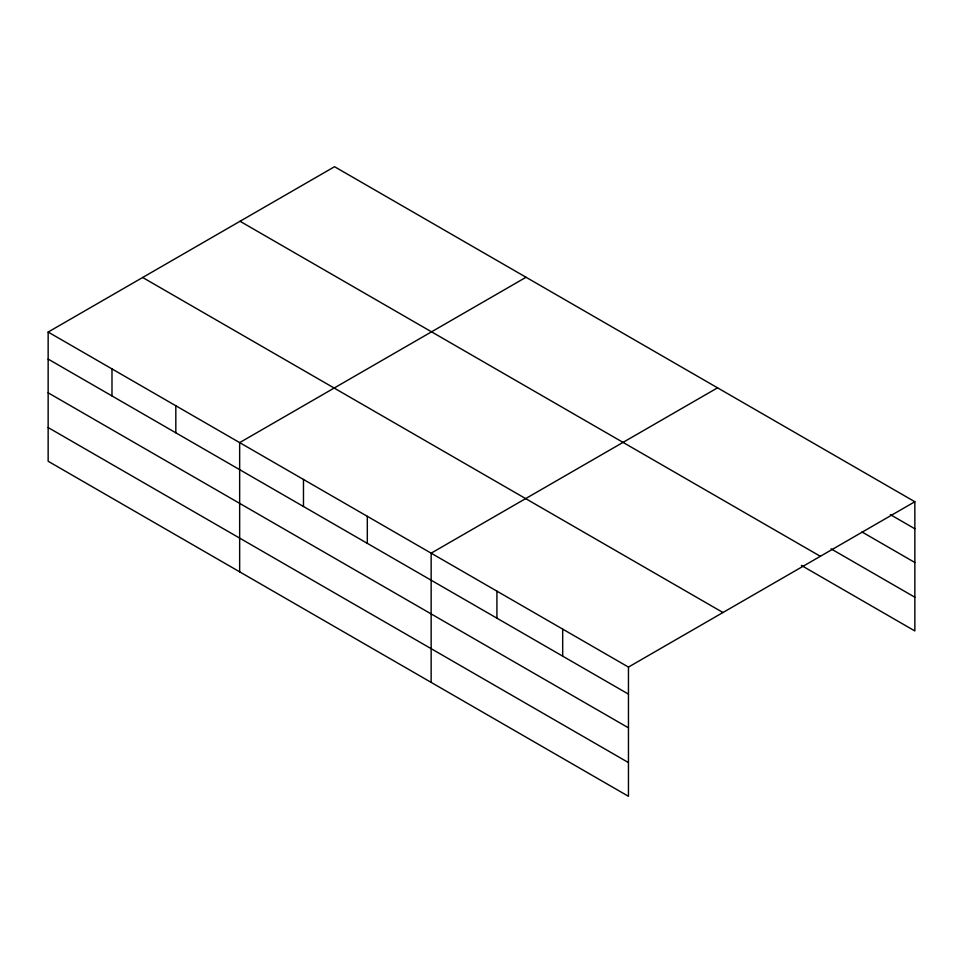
<?xml version="1.0" encoding="UTF-8"?>
<svg xmlns="http://www.w3.org/2000/svg" width="963" height="963" viewBox="0 0 963 963"><rect width="100%" height="100%" fill="white"/><g stroke="black" fill="none" stroke-linecap="round" stroke-linejoin="round"><path stroke-width="1.44" d="M628.454 727.835L628.454 667.082L48.15 332.054L48.15 461.265L628.454 796.293L628.454 727.835L48.15 392.808M801.372 565.425L914.85 630.946L914.85 501.735L334.546 166.707L48.15 332.054M526.051 277.26L239.655 442.619L239.655 571.829M717.543 387.824L431.147 553.171L431.147 682.382M628.454 667.082L914.85 501.735M890.354 514.627L914.85 528.771M861.981 531.961L914.85 562.488M831.033 548.838L914.85 597.229M240.04 221.273L820.344 556.301M142.656 277.488L722.96 612.516M48.15 359.091L628.454 694.118M48.15 427.548L628.454 762.576M562.681 629.116L562.681 656.152M496.92 591.15L496.92 618.186M367.312 516.324L367.312 543.361M303.477 479.466L303.477 506.502M175.82 405.76L175.82 432.796M111.985 368.901L111.985 395.937"/></g></svg>
